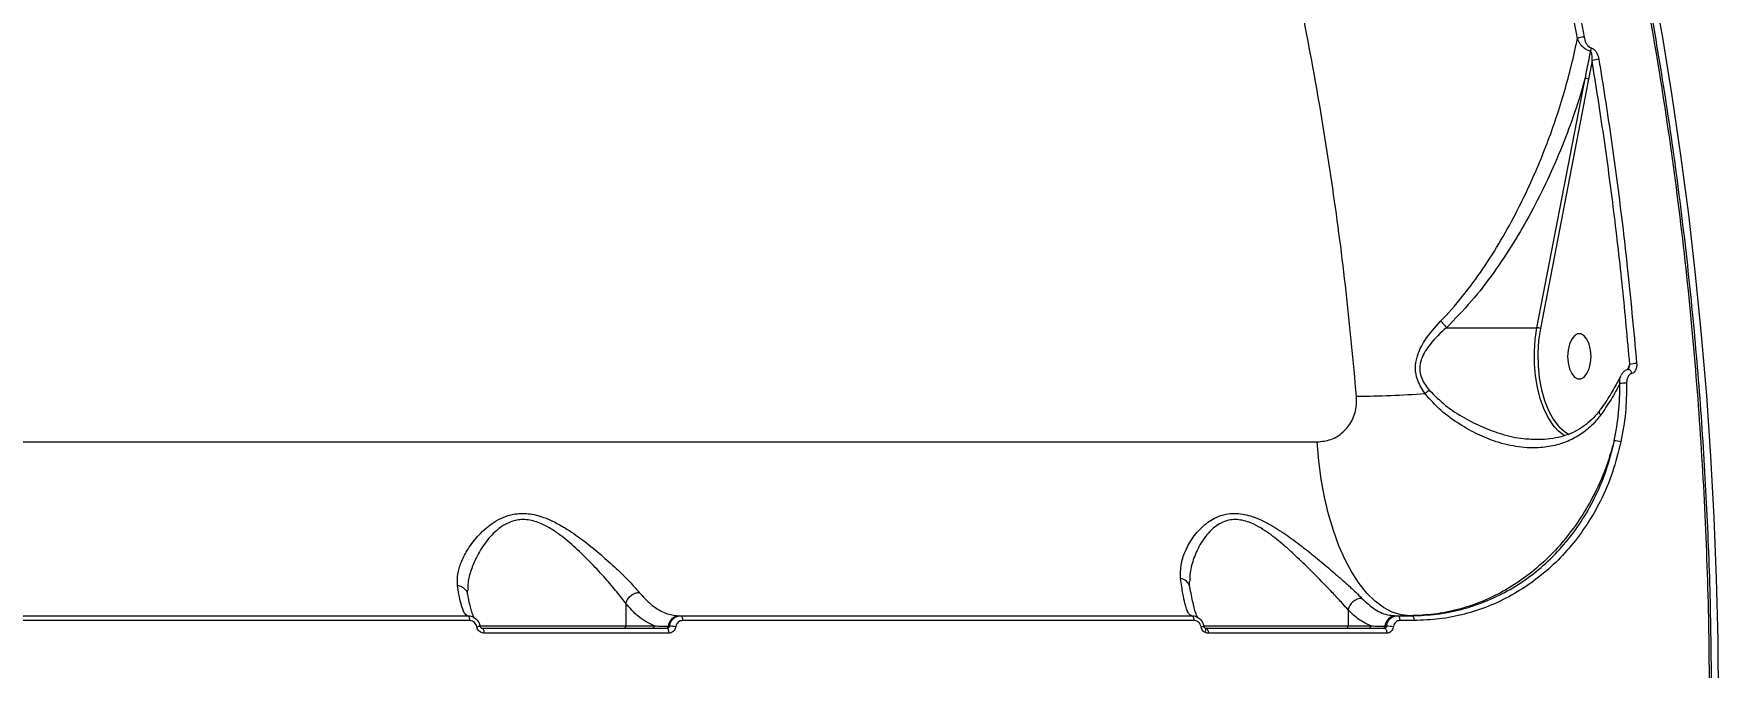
# Model space of a CAD drawing. Header units: millimetres. Extents: x -8327 to 9087, y -6583 to 5996.
# Drawn here: x 3960.7 to 4295.4, y 235.7 to 361.4 of the extents above; entities that cross this region are included whole.
import ezdxf

# ---------------------------------------------------------------- set-up
doc = ezdxf.new("R2010")
doc.units = ezdxf.units.MM
doc.layers.add('DIKOM_ОБЪЕКТ', color=7, linetype='Continuous')
doc.layers.add('DIKOM_РАЗМЕР_ОБЪЕКТА', color=7, linetype='Continuous')
doc.styles.add('style1', font='arial.ttf', dxfattribs={"width": 0.8})
doc.dimstyles.new('1-50', dxfattribs={"dimtxt": 300, "dimasz": 200, "dimexe": 100, "dimexo": 0, "dimgap": 100, "dimtad": 1, "dimtxsty": 'style1', "dimcen": 200, "dimclrd": 7, "dimclre": 7, "dimclrt": 7, "dimadec": 1, "dimazin": 2, "dimtfac": 1, "dimtmove": 0, "dimatfit": 2, "dimfxl": 0, "dimlwd": 25, "dimlwe": 18, "dimarcsym": 0})

# ---------------------------------------------------------------- blocks, each defined once
blk = doc.blocks.new('*D9')
at = {"layer": 'Defpoints', "color": 0, "transparency": 16777216}
for p in [(7087.37, 843.9), (-4957.59, 227.93), (7087.37, -4838.64)]:
    blk.add_point(p, dxfattribs=at)
at = {"layer": 'DIKOM_РАЗМЕР_ОБЪЕКТА', "color": 7, "lineweight": 18, "transparency": 16777216}
for p, q in [((7087.37, 843.9), (7087.37, -4938.64)), ((-4957.59, 227.93), (-4957.59, -4938.64))]:
    blk.add_line(p, q, dxfattribs=at)
at = {"layer": 'DIKOM_РАЗМЕР_ОБЪЕКТА', "color": 7, "lineweight": 25, "transparency": 16777216}
blk.add_line((-4757.59, -4838.64), (6887.37, -4838.64), dxfattribs=at)
at = {"layer": 'DIKOM_РАЗМЕР_ОБЪЕКТА', "color": 7, "transparency": 16777216}
for points in [[(-4757.59, -4805.31), (-4757.59, -4871.97), (-4957.59, -4838.64)], [(6887.37, -4805.31), (6887.37, -4871.97), (7087.37, -4838.64)]]:
    blk.add_solid(points, dxfattribs=at)
at = {"layer": 'DIKOM_РАЗМЕР_ОБЪЕКТА', "color": 7, "transparency": 16777216, "insert": (4098.94, -4585.47), "char_height": 300, "attachment_point": 5, "style": 'style1'}
blk.add_mtext('12040', dxfattribs=at)

msp = doc.modelspace()

# ---------------------------------------------------------------- linework, layer by layer
at = {"layer": 'DIKOM_ОБЪЕКТ', "color": 7, "linetype": 'Continuous', "lineweight": 15}
for p, q in [((4269.973, 356.052), (4269.274, 352.393)), ((4259.038, 303.095), (4268.605, 352.569)), ((4269.274, 352.393), (4259.708, 302.919)), ((4241.085, 303.095), (4259.038, 303.095)), ((4277.01, 294.754), (4277.46, 295.804)), ((3736.73, 280.431), (4215.388, 280.431)), ((4259.363, 280.988), (4259.592, 280.98)), ((4078.214, 248.333), (4078.214, 243.929)), ((3940.37, 245.929), (4046.874, 245.929)), ((4047.184, 244.969), (3940.593, 244.969)), ((4088.862, 245.929), (4089.141, 245.929)), ((4089.141, 245.929), (4190.52, 245.929)), ((4190.95, 244.969), (4089.486, 244.969)), ((4221.541, 247.081), (4221.541, 243.929)), ((4231.08, 245.929), (4231.358, 245.929)), ((4231.358, 245.929), (4234.191, 245.929)), ((4234.656, 244.969), (4231.822, 244.969)), ((4049.217, 243.929), (4078.214, 243.929)), ((4049.758, 243.428), (4086.394, 243.428)), ((4086.738, 242.463), (4050.071, 242.463)), ((4078.214, 243.929), (4083.846, 243.929)), ((4086.626, 243.845), (4086.875, 243.845)), ((4192.803, 243.929), (4221.541, 243.929)), ((4192.922, 243.845), (4192.928, 243.842)), ((4193.362, 243.428), (4228.773, 243.428)), ((4229.234, 242.463), (4193.794, 242.463)), ((4221.541, 243.929), (4226.071, 243.929)), ((4228.845, 243.845), (4229.173, 243.845))]:
    msp.add_line(p, q, dxfattribs=at)
at = {"layer": 'DIKOM_ОБЪЕКТ', "color": 7, "linetype": 'Continuous', "lineweight": 15, "flags": 128}
for points in [[(4281.85, 372.205), (4283.921, 360.698), (4285.819, 349.079), (4287.542, 337.358), (4289.09, 325.546), (4290.46, 313.65), (4291.652, 301.683), (4292.665, 289.654), (4293.497, 277.572), (4294.149, 265.449), (4294.619, 253.294), (4294.907, 241.118), (4295.013, 228.931)], [(4262.488, 283.42), (4262.232, 283.745), (4261.252, 285.256), (4260.396, 287.03), (4259.684, 289.029), (4259.132, 291.209), (4258.75, 293.523), (4258.547, 295.921), (4258.528, 298.351), (4258.693, 300.759), (4259.038, 303.095)], [(4259.708, 302.919), (4259.359, 300.526), (4259.207, 298.057), (4259.253, 295.572), (4259.496, 293.131), (4259.932, 290.792), (4260.549, 288.613), (4261.333, 286.646), (4262.264, 284.938), (4263.32, 283.531), (4263.408, 283.434)], [(4265.122, 297.388), (4265.216, 296.12), (4265.49, 294.955), (4265.922, 293.987), (4266.477, 293.294), (4267.11, 292.934), (4267.77, 292.934), (4268.403, 293.294), (4268.958, 293.987), (4269.39, 294.955), (4269.664, 296.12), (4269.758, 297.388), (4269.664, 298.656), (4269.39, 299.821), (4268.958, 300.789), (4268.403, 301.481), (4267.77, 301.842), (4267.11, 301.842), (4266.477, 301.481), (4265.922, 300.789), (4265.49, 299.821), (4265.216, 298.656), (4265.122, 297.388)], [(4277.139, 294.816), (4277.194, 294.823), (4277.196, 294.823)], [(4264.474, 281.64), (4263.316, 282.53), (4262.488, 283.42)], [(4263.408, 283.434), (4264.475, 282.459), (4265.415, 281.878)], [(4233.85, 245.929), (4232.072, 246.111), (4230.311, 246.656), (4228.582, 247.56), (4226.9, 248.813), (4225.282, 250.405), (4223.742, 252.321), (4222.295, 254.543), (4220.953, 257.052), (4219.728, 259.823), (4218.632, 262.833), (4217.675, 266.054), (4216.865, 269.455), (4216.211, 273.007), (4215.717, 276.677), (4215.388, 280.431)], [(4046.874, 245.929), (4046.933, 245.91), (4046.99, 245.856), (4047.042, 245.768), (4047.089, 245.65), (4047.128, 245.505), (4047.157, 245.339), (4047.176, 245.158), (4047.184, 244.969)], [(4089.141, 245.929), (4089.207, 245.91), (4089.27, 245.856), (4089.329, 245.768), (4089.38, 245.65), (4089.424, 245.505), (4089.456, 245.339), (4089.477, 245.158), (4089.486, 244.969)], [(4190.52, 245.929), (4190.602, 245.91), (4190.681, 245.856), (4190.754, 245.768), (4190.818, 245.65), (4190.872, 245.505), (4190.912, 245.339), (4190.939, 245.158), (4190.95, 244.969)], [(4231.358, 245.929), (4231.447, 245.91), (4231.531, 245.856), (4231.61, 245.768), (4231.68, 245.65), (4231.737, 245.505), (4231.781, 245.339), (4231.81, 245.158), (4231.822, 244.969)], [(4234.191, 245.929), (4234.279, 245.91), (4234.365, 245.856), (4234.444, 245.768), (4234.513, 245.65), (4234.571, 245.505), (4234.615, 245.339), (4234.644, 245.158), (4234.656, 244.969)], [(4049.296, 243.845), (4049.3, 243.843), (4049.276, 243.836), (4049.224, 243.825), (4049.146, 243.81), (4049.044, 243.79), (4048.921, 243.768), (4048.782, 243.743), (4048.628, 243.716)], [(4049.758, 243.428), (4049.818, 243.41), (4049.875, 243.356), (4049.929, 243.267), (4049.976, 243.148), (4050.015, 243.002), (4050.044, 242.835), (4050.063, 242.653), (4050.071, 242.463)], [(4086.394, 243.428), (4086.46, 243.41), (4086.523, 243.356), (4086.582, 243.267), (4086.633, 243.148), (4086.676, 243.002), (4086.708, 242.835), (4086.729, 242.653), (4086.738, 242.463)], [(4193.152, 243.488), (4193.205, 243.452), (4193.242, 243.391), (4193.262, 243.307), (4193.265, 243.202), (4193.251, 243.079), (4193.22, 242.942), (4193.173, 242.796), (4193.111, 242.643)], [(4193.362, 243.428), (4193.444, 243.41), (4193.524, 243.356), (4193.597, 243.267), (4193.662, 243.148), (4193.716, 243.002), (4193.757, 242.835), (4193.783, 242.653), (4193.794, 242.463)], [(4228.773, 243.428), (4228.861, 243.41), (4228.946, 243.356), (4229.024, 243.267), (4229.093, 243.148), (4229.151, 243.002), (4229.195, 242.835), (4229.222, 242.653), (4229.234, 242.463)]]:
    msp.add_lwpolyline(points, dxfattribs=at)
at = {"layer": 'DIKOM_ОБЪЕКТ', "color": 7, "linetype": 'Continuous', "lineweight": 15}
for centre, radius, start, end in [((4268.36, 357.828), 2.952, 89.80379, 116.17252), ((4267.622, 358.669), 2.186, 341.40287, 358.87257), ((4271.286, 353.387), 2.971, 89.52835, 116.22582), ((4268.618, 351.259), 1.31, 59.97253, 90.60513), ((4259.052, 301.784), 1.311, 59.98629, 90.60617), ((4276.894, 293.9), 0.971, 5.81248, 71.87402), ((4278.78, 290.515), 5.451, 89.62603, 104.00824), ((4276.402, 287.474), 4.609, 84.78903, 101.47146), ((4220.625, 535.291), 245.822, 270.6072, 273.77843), ((4266.526, 251.718), 48.456, 126.53217, 127.80437), ((4274.641, 277.661), 2.965, 69.22009, 95.06), ((4188.066, 251.156), 2.148, 14.82805, 83.31885), ((4224.333, 246.519), 2.848, 91.08661, 168.6106), ((4088.957, 243.585), 2.345, 92.33388, 173.63253), ((4231.176, 243.585), 2.345, 92.33388, 173.63253), ((4077.737, 243.906), 0.478, 272.93507, 2.68503), ((4083.368, 243.906), 0.479, 272.93726, 2.65285), ((4086.16, 243.897), 0.469, 272.31531, 353.63082), ((4086.759, 236.73), 7.116, 79.02958, 89.07124), ((4192.034, 246.491), 2.796, 276.93472, 288.63876), ((4221.064, 243.906), 0.478, 272.93856, 2.68154), ((4225.593, 243.906), 0.479, 272.93726, 2.65285), ((4228.378, 243.898), 0.469, 272.34722, 353.5989), ((4229.27, 237.682), 6.164, 78.21759, 90.90982)]:
    msp.add_arc(centre, radius, start, end, dxfattribs=at)
for points, knots in [([(4293.298, 228.931), (4293.269, 233.509), (4293.192, 245.843), (4292.516, 265.911), (4291.109, 289.035), (4289.017, 312.193), (4286.23, 335.307), (4282.736, 358.291), (4278.616, 380.64), (4273.897, 402.293), (4268.62, 423.204), (4262.699, 443.714), (4256.128, 463.733), (4248.914, 483.176), (4241.215, 501.618), (4233.071, 519.017), (4224.526, 535.358), (4215.443, 550.907), (4205.829, 565.574), (4195.707, 579.285), (4185.421, 591.592), (4175.029, 602.531), (4164.586, 612.159), (4153.8, 620.785), (4142.683, 628.268), (4132.949, 633.879), (4126.905, 636.475), (4124.725, 637.411)], [0, 0, 0, 0, 0.0243023, 0.065474, 0.1066774, 0.1478492, 0.1902168, 0.232619, 0.2749866, 0.3161585, 0.3573619, 0.3985337, 0.4409012, 0.4833034, 0.5256711, 0.5668427, 0.6080462, 0.6492181, 0.6915858, 0.733988, 0.7763556, 0.8160449, 0.8557626, 0.8954519, 0.9362086, 0.976996, 1, 1, 1, 1]), ([(4223.23, 289.483), (4222.583, 296.423), (4221.288, 310.308), (4218.593, 330.829), (4215.326, 351.244), (4211.417, 371.459), (4206.879, 391.401), (4201.808, 410.63), (4196.235, 429.097), (4190.2, 446.771), (4183.604, 463.939), (4176.447, 480.519), (4168.739, 496.437), (4160.648, 511.348), (4152.211, 525.223), (4143.469, 538.059), (4134.284, 550.06), (4124.667, 561.148), (4114.641, 571.262), (4104.422, 580.186), (4094.047, 587.915), (4083.557, 594.471), (4072.787, 599.959), (4061.763, 604.303), (4050.517, 607.504), (4039.285, 609.334), (4031.421, 610.082), (4027.347, 609.89), (4026.967, 609.873)], [0, 0, 0, 0, 0.0392428, 0.0785159, 0.1177587, 0.1581423, 0.1985587, 0.2389423, 0.2781874, 0.3174625, 0.3567076, 0.3970917, 0.4375083, 0.4778924, 0.5171659, 0.5564698, 0.5957433, 0.6361546, 0.6765986, 0.71701, 0.7563481, 0.7957168, 0.8350548, 0.8755303, 0.9160389, 0.9565145, 0.9959508, 1, 1, 1, 1]), ([(4211.812, 556.156), (4213.072, 554.267), (4217.54, 547.567), (4224.767, 535), (4233.453, 518.548), (4241.607, 501.136), (4249.238, 482.858), (4256.337, 463.739), (4262.886, 443.853), (4268.856, 423.291), (4274.22, 402.149), (4278.654, 381.855), (4282.275, 362.561), (4285.215, 344.38), (4287.727, 325.959), (4289.83, 307.124), (4291.5, 287.899), (4292.709, 268.314), (4293.478, 248.641), (4293.586, 235.497), (4293.641, 228.928)], [0, 0, 0, 0, 0.02464184, 0.08736859, 0.14999503, 0.21242467, 0.27485472, 0.33748105, 0.40020787, 0.46293464, 0.52556134, 0.58799096, 0.63857701, 0.68921547, 0.73985396, 0.79044003, 0.84280093, 0.89521999, 0.947639, 1, 1, 1, 1]), ([(4267.058, 360.477), (4266.06, 366.061), (4264.065, 377.228), (4260.598, 393.681), (4256.815, 409.918), (4253.985, 420.481), (4252.57, 425.762)], [0, 0, 0, 0, 0.2490975, 0.4981936, 0.7490977, 1, 1, 1, 1]), ([(4253.849, 426.213), (4255.257, 420.958), (4258.073, 410.448), (4261.86, 394.218), (4265.347, 377.69), (4267.363, 366.417), (4268.37, 360.78)], [0, 0, 0, 0, 0.249097, 0.4981943, 0.7490972, 1, 1, 1, 1]), ([(4239.908, 304.397), (4240.077, 304.571), (4241.793, 306.339), (4244.874, 309.93), (4248.827, 315.408), (4252.375, 321.166), (4256.243, 328.365), (4260.192, 337.084), (4263.848, 347.354), (4265.964, 355.2), (4266.872, 359.579), (4267.058, 360.477)], [0, 0, 0, 0, 0.01152, 0.1169982, 0.2229821, 0.3292416, 0.4351023, 0.6083268, 0.7820046, 0.9552835, 1, 1, 1, 1]), ([(4269.694, 357.972), (4269.647, 357.981), (4269.429, 358.021), (4268.985, 358.183), (4268.375, 358.569), (4267.707, 359.226), (4267.276, 359.907), (4267.102, 360.362), (4267.058, 360.477)], [0, 0, 0, 0, 0.0398835, 0.186527, 0.3714935, 0.5855316, 0.8948639, 1, 1, 1, 1]), ([(4268.37, 360.78), (4268.468, 360.387), (4268.613, 359.802), (4269.036, 359.142), (4269.381, 358.806), (4269.648, 358.665), (4269.78, 358.633), (4269.808, 358.626)], [0, 0, 0, 0, 0.4456158, 0.6623547, 0.8364888, 0.965762, 1, 1, 1, 1]), ([(4269.808, 358.626), (4269.838, 358.619), (4269.975, 358.585), (4270.254, 358.436), (4270.617, 358.08), (4271.061, 357.384), (4271.211, 356.768), (4271.311, 356.358)], [0, 0, 0, 0, 0.03494236, 0.16200554, 0.33628121, 0.55916704, 1, 1, 1, 1]), ([(4268.605, 352.569), (4268.669, 352.881), (4268.992, 354.441), (4269.353, 356.244), (4269.647, 357.733), (4269.694, 357.972)], [0, 0, 0, 0, 0.173492, 0.8674999, 1, 1, 1, 1]), ([(4269.973, 356.052), (4269.981, 356.393), (4269.992, 356.891), (4269.915, 357.481), (4269.841, 357.766), (4269.769, 357.901), (4269.727, 357.951), (4269.704, 357.966), (4269.694, 357.972)], [0, 0, 0, 0, 0.5066015, 0.7403293, 0.8952838, 0.9534901, 0.9811394, 1, 1, 1, 1]), ([(4277.46, 295.804), (4277.002, 300.882), (4276.087, 311.039), (4274.339, 326.161), (4272.342, 341.195), (4270.763, 351.1), (4269.973, 356.052)], [0, 0, 0, 0, 0.2493144, 0.4986278, 0.7493136, 1, 1, 1, 1]), ([(4271.311, 356.358), (4271.415, 355.723), (4271.938, 352.547), (4273.242, 344.253), (4275.058, 331.381), (4277.119, 314.449), (4278.208, 302.579), (4278.815, 295.966)], [0, 0, 0, 0, 0.0321648, 0.160834, 0.418396, 0.6759574, 1, 1, 1, 1]), ([(4268.605, 352.569), (4267.933, 350.316), (4266.589, 345.811), (4264.071, 339.096), (4261.185, 332.438), (4257.941, 325.995), (4254.387, 319.835), (4250.462, 313.948), (4246.113, 308.245), (4242.761, 304.811), (4241.085, 303.095)], [0, 0, 0, 0, 0.1257428, 0.2514877, 0.3794604, 0.5074205, 0.6285577, 0.7496643, 0.8748923, 1, 1, 1, 1]), ([(4236.824, 290.004), (4236.248, 290.897), (4235.25, 292.444), (4234.799, 295.036), (4235.117, 297.153), (4235.85, 298.99), (4237.27, 301.474), (4238.799, 303.167), (4239.908, 304.397)], [0, 0, 0, 0, 0.1914551, 0.3312411, 0.4704861, 0.5823807, 0.6969328, 1, 1, 1, 1]), ([(4241.077, 303.098), (4241.076, 303.097), (4239.887, 302.077), (4238.367, 300.598), (4236.828, 298.441), (4236.041, 296.861), (4235.657, 295.003), (4236.109, 292.708), (4237.1, 291.413), (4237.682, 290.654)], [0, 0, 0, 0, 0.00031766, 0.31687023, 0.43085471, 0.54445195, 0.67833467, 0.81139109, 1, 1, 1, 1]), ([(4239.908, 304.397), (4239.938, 304.366), (4240.153, 304.15), (4240.585, 303.691), (4240.905, 303.305), (4241.077, 303.098)], [0, 0, 0, 0, 0.07005669, 0.50055536, 1, 1, 1, 1]), ([(4241.085, 303.095), (4241.084, 303.095), (4241.082, 303.096), (4241.079, 303.097), (4241.078, 303.098), (4241.077, 303.098)], [0, 0, 0, 0, 0.4459973, 0.8302306, 1, 1, 1, 1]), ([(4277.142, 294.806), (4276.944, 294.743), (4276.527, 294.612), (4276.022, 294.164), (4275.8, 293.772), (4275.689, 293.577)], [0, 0, 0, 0, 0.314953, 0.6596139, 1, 1, 1, 1]), ([(4277.223, 294.991), (4277.207, 294.953), (4277.175, 294.874), (4277.119, 294.813), (4277.115, 294.81), (4277.113, 294.809)], [0, 0, 0, 0, 0.3527224, 0.7244945, 1, 1, 1, 1]), ([(4277.22, 294.992), (4277.245, 295.047), (4277.349, 295.274), (4277.414, 295.551), (4277.454, 295.768), (4277.46, 295.804)], [0, 0, 0, 0, 0.2102804, 0.868183, 1, 1, 1, 1]), ([(4278.815, 295.966), (4278.819, 295.912), (4278.841, 295.586), (4278.78, 295.044), (4278.536, 294.491), (4278.225, 294.136), (4277.982, 294.045), (4277.86, 293.999)], [0, 0, 0, 0, 0.0639448, 0.3885987, 0.6455703, 0.8222873, 1, 1, 1, 1]), ([(4275.636, 293.553), (4275.479, 293.216), (4274.88, 291.938), (4273.551, 289.725), (4272.321, 287.776), (4271.561, 286.79), (4271.504, 286.716)], [0, 0, 0, 0, 0.1461949, 0.5558083, 0.9665487, 1, 1, 1, 1]), ([(4275.485, 291.991), (4274.927, 290.944), (4273.805, 288.842), (4272.386, 286.79), (4271.674, 285.76)], [0, 0, 0, 0, 0.4978591, 1, 1, 1, 1]), ([(4274.379, 280.614), (4274.72, 282.467), (4275.407, 286.201), (4275.459, 290.052), (4275.485, 291.991)], [0, 0, 0, 0, 0.4964806, 1, 1, 1, 1]), ([(4275.485, 291.991), (4275.448, 292.383), (4275.395, 292.952), (4275.631, 293.386), (4275.704, 293.521)], [0, 0, 0, 0, 0.68949816, 1, 1, 1, 1]), ([(4276.82, 292.064), (4276.795, 290.109), (4276.744, 286.172), (4276.044, 282.355), (4275.692, 280.433)], [0, 0, 0, 0, 0.4964936, 1, 1, 1, 1]), ([(4277.86, 293.999), (4277.733, 293.95), (4277.48, 293.854), (4277.151, 293.478), (4276.873, 292.886), (4276.839, 292.357), (4276.82, 292.064)], [0, 0, 0, 0, 0.1848822, 0.3686132, 0.6500725, 1, 1, 1, 1]), ([(4215.388, 280.431), (4216.331, 280.527), (4218.204, 280.719), (4220.628, 282.229), (4222.394, 284.471), (4223.272, 287.035), (4223.243, 288.762), (4223.23, 289.483)], [0, 0, 0, 0, 0.2180143, 0.4332304, 0.6437903, 0.8514375, 1, 1, 1, 1]), ([(4271.674, 285.76), (4271.454, 285.47), (4270.561, 284.289), (4268.712, 282.526), (4265.994, 280.813), (4263.001, 279.72), (4259.473, 279.134), (4255.415, 279.294), (4251.174, 280.287), (4247.231, 281.87), (4243.539, 283.945), (4239.89, 286.532), (4237.845, 288.847), (4236.824, 290.004)], [0, 0, 0, 0, 0.0275966, 0.112179, 0.1968237, 0.2807364, 0.3647035, 0.4782473, 0.591907, 0.6886537, 0.7854226, 0.8928598, 1, 1, 1, 1]), ([(4237.682, 290.654), (4238.724, 289.621), (4240.844, 287.522), (4244.505, 285.194), (4248.245, 283.301), (4252.172, 281.892), (4255.931, 280.989), (4258.369, 280.988), (4259.363, 280.988)], [0, 0, 0, 0, 0.1757009, 0.3573981, 0.5191385, 0.6838561, 0.8710508, 1, 1, 1, 1]), ([(4271.494, 286.734), (4271.407, 286.604), (4270.943, 285.906), (4269.906, 284.833), (4268.385, 283.539), (4266.661, 282.493), (4264.764, 281.689), (4262.699, 281.161), (4260.957, 280.904), (4259.891, 280.922), (4259.586, 280.927)], [0, 0, 0, 0, 0.0321634, 0.1722165, 0.3168693, 0.4658231, 0.6178155, 0.7740271, 0.9354125, 1, 1, 1, 1]), ([(4271.674, 285.76), (4271.657, 285.788), (4271.605, 285.875), (4271.479, 286.128), (4271.384, 286.464), (4271.49, 286.632), (4271.537, 286.707)], [0, 0, 0, 0, 0.0695724, 0.2150338, 0.6526273, 1, 1, 1, 1]), ([(4274.379, 280.614), (4273.771, 278.574), (4272.554, 274.494), (4270.012, 269.086), (4267.118, 264.332), (4263.96, 260.229), (4260.426, 256.553), (4256.543, 253.368), (4252.369, 250.7), (4247.959, 248.58), (4243.362, 247.07), (4238.642, 246.111), (4235.446, 245.989), (4233.85, 245.929)], [0, 0, 0, 0, 0.1033754, 0.2067504, 0.2946076, 0.3827348, 0.4705926, 0.5587474, 0.6471793, 0.7353375, 0.8234667, 0.911868, 1, 1, 1, 1]), ([(4234.191, 245.929), (4235.839, 245.99), (4239.14, 246.113), (4243.996, 247.085), (4248.707, 248.616), (4253.201, 250.766), (4257.425, 253.472), (4261.32, 256.702), (4264.817, 260.427), (4267.889, 264.579), (4270.606, 269.33), (4272.888, 274.664), (4273.882, 278.631), (4274.379, 280.614)], [0, 0, 0, 0, 0.088694, 0.1776664, 0.2663585, 0.3550649, 0.4440576, 0.5327608, 0.6211378, 0.7097996, 0.7981773, 0.8990871, 1, 1, 1, 1]), ([(4275.692, 280.433), (4275.183, 278.405), (4274.164, 274.349), (4271.829, 268.897), (4269.053, 264.039), (4265.915, 259.793), (4262.343, 255.984), (4258.367, 252.683), (4254.055, 249.916), (4249.468, 247.717), (4244.661, 246.152), (4239.706, 245.158), (4236.338, 245.032), (4234.656, 244.969)], [0, 0, 0, 0, 0.1009687, 0.2019362, 0.2903376, 0.3790222, 0.4674259, 0.5561132, 0.6450904, 0.7337813, 0.8224273, 0.9113543, 1, 1, 1, 1]), ([(4044.801, 251.867), (4044.778, 252.72), (4044.736, 254.272), (4045.582, 256.779), (4046.923, 259.333), (4048.967, 262.054), (4051.43, 264.201), (4053.835, 265.499), (4056.092, 266.216), (4058.869, 266.329), (4061.745, 265.596), (4064.285, 264.451), (4067.038, 262.838), (4070.095, 260.657), (4073.37, 257.953), (4076.369, 255.26), (4079.003, 252.695), (4080.266, 251.251), (4080.881, 250.548)], [0, 0, 0, 0, 0.0785506, 0.1430613, 0.2076034, 0.2872163, 0.3665497, 0.4057521, 0.4448518, 0.4974453, 0.5496932, 0.5922719, 0.634937, 0.707298, 0.7797301, 0.8544863, 0.9291418, 1, 1, 1, 1]), ([(4078.215, 248.34), (4078.215, 248.34), (4077.688, 249.043), (4076.502, 250.64), (4074.183, 253.32), (4071.551, 256.17), (4068.662, 259.032), (4066.009, 261.35), (4063.577, 263.082), (4061.379, 264.304), (4058.846, 265.104), (4056.42, 264.981), (4054.498, 264.235), (4053.477, 263.564), (4051.996, 262.404), (4050.282, 260.522), (4048.553, 257.673), (4047.452, 254.961), (4046.84, 252.755), (4046.878, 251.509), (4046.893, 251.018)], [0, 0, 0, 0, 0.000034, 0.0750667, 0.1536152, 0.2343954, 0.3097432, 0.3867474, 0.4294481, 0.4730884, 0.5239219, 0.5743901, 0.6112973, 0.6498582, 0.6518295, 0.7329424, 0.81742, 0.8855868, 0.9549193, 1, 1, 1, 1]), ([(4188.315, 253.29), (4188.289, 254.164), (4188.237, 255.915), (4189.153, 258.731), (4190.699, 261.537), (4192.879, 263.963), (4195.211, 265.481), (4197.297, 266.124), (4199.442, 266.344), (4201.842, 265.925), (4204.268, 264.969), (4206.773, 263.656), (4209.628, 261.795), (4212.814, 259.394), (4215.897, 256.908), (4218.703, 254.524), (4221.125, 252.394), (4222.996, 250.675), (4223.892, 249.761), (4224.279, 249.366)], [0, 0, 0, 0, 0.0759084, 0.1519083, 0.2286363, 0.3051878, 0.3688637, 0.4016191, 0.4343329, 0.4904604, 0.5282373, 0.5660847, 0.6308772, 0.6957712, 0.7645218, 0.8332303, 0.8936815, 0.9540627, 1, 1, 1, 1]), ([(4221.541, 247.081), (4221.183, 247.502), (4220.355, 248.474), (4218.662, 250.294), (4216.498, 252.547), (4213.992, 255.076), (4211.287, 257.699), (4208.471, 260.244), (4205.985, 262.223), (4203.766, 263.639), (4201.662, 264.659), (4199.157, 265.204), (4197.316, 264.792), (4195.592, 263.978), (4193.844, 262.56), (4192.019, 259.979), (4190.761, 257.043), (4190.106, 254.572), (4190.154, 253.21), (4190.169, 252.769)], [0, 0, 0, 0, 0.0486178, 0.1123762, 0.1778123, 0.2506865, 0.3250556, 0.392499, 0.461313, 0.4989717, 0.5375318, 0.5920059, 0.6458155, 0.655538, 0.7197712, 0.7990806, 0.8810349, 0.9614447, 1, 1, 1, 1]), ([(4046.802, 245.929), (4046.586, 246.038), (4046.149, 246.261), (4045.573, 247.919), (4045.124, 249.898), (4044.895, 251.297), (4044.801, 251.867)], [0, 0, 0, 0, 0.3072563, 0.6233195, 0.8463586, 1, 1, 1, 1]), ([(4046.815, 250.184), (4046.806, 250.274), (4046.777, 250.603), (4046.438, 251.103), (4045.847, 251.593), (4045.29, 251.791), (4044.934, 251.852), (4044.847, 251.862), (4044.801, 251.867)], [0, 0, 0, 0, 0.1018698, 0.3726142, 0.6433115, 0.9140632, 0.9544488, 1, 1, 1, 1]), ([(4190.446, 245.929), (4190.231, 246.045), (4189.795, 246.281), (4189.232, 248.018), (4188.733, 250.344), (4188.462, 252.256), (4188.315, 253.29)], [0, 0, 0, 0, 0.2848601, 0.57775, 0.7715652, 1, 1, 1, 1]), ([(4190.148, 251.694), (4190.119, 251.805), (4190.035, 252.126), (4190.061, 252.515), (4190.077, 252.768)], [0, 0, 0, 0, 0.3469788, 1, 1, 1, 1]), ([(4191.748, 245.509), (4191.745, 245.511), (4191.739, 245.519), (4191.586, 245.796), (4191.365, 246.345), (4191.084, 247.22), (4190.775, 248.43), (4190.459, 249.909), (4190.256, 251.119), (4190.157, 251.708)], [0, 0, 0, 0, 0.0778675, 0.2003427, 0.3403641, 0.4957946, 0.6623702, 0.8357045, 1, 1, 1, 1]), ([(4046.855, 250.199), (4046.804, 250.423), (4046.749, 250.663), (4046.781, 250.981), (4046.783, 251.002)], [0, 0, 0, 0, 0.9327405, 1, 1, 1, 1]), ([(4048.146, 245.416), (4048.135, 245.432), (4048.11, 245.468), (4047.938, 245.818), (4047.71, 246.439), (4047.433, 247.398), (4047.139, 248.629), (4046.946, 249.679), (4046.852, 250.19)], [0, 0, 0, 0, 0.11994548, 0.26628034, 0.43322499, 0.61738882, 0.81360076, 1, 1, 1, 1]), ([(4078.214, 248.333), (4078.214, 248.335), (4078.215, 248.337), (4078.215, 248.339), (4078.215, 248.34)], [0, 0, 0, 0, 0.70201311, 1, 1, 1, 1]), ([(4083.846, 243.929), (4083.305, 244.164), (4082.216, 244.636), (4080.308, 245.985), (4079.01, 247.441), (4078.214, 248.333)], [0, 0, 0, 0, 0.2774636, 0.5572948, 1, 1, 1, 1]), ([(4078.215, 248.34), (4078.296, 248.589), (4078.457, 249.087), (4078.996, 249.748), (4079.683, 250.252), (4080.302, 250.477), (4080.701, 250.538), (4080.838, 250.546), (4080.881, 250.548)], [0, 0, 0, 0, 0.2204785, 0.4409869, 0.6614337, 0.8819797, 0.9635813, 1, 1, 1, 1]), ([(4080.881, 250.548), (4081.639, 249.706), (4083.128, 248.054), (4085.525, 246.573), (4087.442, 245.981), (4088.563, 245.94), (4088.862, 245.929)], [0, 0, 0, 0, 0.3028998, 0.5944621, 0.8920299, 1, 1, 1, 1]), ([(4224.279, 249.366), (4225.148, 248.566), (4226.91, 246.944), (4229.232, 246.041), (4230.634, 245.956), (4231.08, 245.929)], [0, 0, 0, 0, 0.3984836, 0.8085098, 1, 1, 1, 1]), ([(4046.874, 245.929), (4046.936, 245.927), (4047.271, 245.919), (4047.87, 245.763), (4048.558, 245.306), (4049.082, 244.648), (4049.225, 244.113), (4049.296, 243.845)], [0, 0, 0, 0, 0.0547561, 0.2944193, 0.5301457, 0.7647004, 1, 1, 1, 1]), ([(4048.628, 243.716), (4048.585, 243.877), (4048.499, 244.199), (4048.187, 244.595), (4047.776, 244.87), (4047.42, 244.963), (4047.221, 244.968), (4047.184, 244.969)], [0, 0, 0, 0, 0.2340915, 0.4679496, 0.7039473, 0.944875, 1, 1, 1, 1]), ([(4086.875, 243.845), (4086.882, 243.89), (4086.934, 244.208), (4087.149, 244.78), (4087.668, 245.414), (4088.359, 245.846), (4088.88, 245.901), (4089.141, 245.929)], [0, 0, 0, 0, 0.038776, 0.27836667, 0.51864138, 0.75945562, 1, 1, 1, 1]), ([(4089.486, 244.969), (4089.328, 244.952), (4089.011, 244.919), (4088.591, 244.66), (4088.277, 244.278), (4088.148, 243.934), (4088.118, 243.743), (4088.113, 243.716)], [0, 0, 0, 0, 0.2407325, 0.4814416, 0.7216062, 0.9612009, 1, 1, 1, 1]), ([(4190.52, 245.929), (4190.604, 245.926), (4190.957, 245.914), (4191.56, 245.737), (4192.219, 245.275), (4192.716, 244.629), (4192.853, 244.107), (4192.922, 243.845)], [0, 0, 0, 0, 0.0748911, 0.3151889, 0.5451305, 0.7715041, 1, 1, 1, 1]), ([(4192.372, 243.716), (4192.331, 243.874), (4192.249, 244.189), (4191.953, 244.578), (4191.563, 244.855), (4191.207, 244.96), (4190.999, 244.967), (4190.95, 244.969)], [0, 0, 0, 0, 0.2249311, 0.4495673, 0.6803245, 0.9237578, 1, 1, 1, 1]), ([(4226.071, 243.929), (4225.301, 244.273), (4223.747, 244.968), (4222.281, 246.373), (4221.541, 247.081)], [0, 0, 0, 0, 0.4956293, 1, 1, 1, 1]), ([(4229.173, 243.845), (4229.179, 243.888), (4229.23, 244.206), (4229.435, 244.778), (4229.938, 245.413), (4230.604, 245.845), (4231.107, 245.901), (4231.358, 245.929)], [0, 0, 0, 0, 0.03710832, 0.27796132, 0.51878864, 0.75935703, 1, 1, 1, 1]), ([(4231.822, 244.969), (4231.672, 244.952), (4231.373, 244.919), (4230.978, 244.659), (4230.682, 244.277), (4230.561, 243.933), (4230.533, 243.742), (4230.529, 243.716)], [0, 0, 0, 0, 0.2405817, 0.4810785, 0.721928, 0.9628881, 1, 1, 1, 1]), ([(4050.071, 242.463), (4050.034, 242.464), (4049.834, 242.469), (4049.478, 242.563), (4049.069, 242.837), (4048.757, 243.233), (4048.671, 243.555), (4048.628, 243.716)], [0, 0, 0, 0, 0.0557496, 0.2967615, 0.5326782, 0.7662224, 1, 1, 1, 1]), ([(4049.296, 243.845), (4049.311, 243.791), (4049.34, 243.682), (4049.442, 243.55), (4049.573, 243.46), (4049.684, 243.43), (4049.746, 243.429), (4049.758, 243.428)], [0, 0, 0, 0, 0.2179466, 0.4435207, 0.6835002, 0.9397452, 1, 1, 1, 1]), ([(4083.846, 243.929), (4083.988, 243.92), (4084.693, 243.88), (4085.634, 243.85), (4086.412, 243.846), (4086.626, 243.845)], [0, 0, 0, 0, 0.1533255, 0.7665715, 1, 1, 1, 1]), ([(4086.394, 243.428), (4086.451, 243.434), (4086.564, 243.445), (4086.712, 243.531), (4086.822, 243.658), (4086.864, 243.773), (4086.873, 243.836), (4086.875, 243.845)], [0, 0, 0, 0, 0.244057, 0.4858093, 0.7246489, 0.9616931, 1, 1, 1, 1]), ([(4088.113, 243.716), (4088.109, 243.69), (4088.078, 243.498), (4087.95, 243.155), (4087.635, 242.773), (4087.215, 242.513), (4086.897, 242.48), (4086.738, 242.463)], [0, 0, 0, 0, 0.0385726, 0.2780878, 0.5183483, 0.7593129, 1, 1, 1, 1]), ([(4193.111, 242.643), (4193.004, 242.716), (4192.771, 242.873), (4192.496, 243.245), (4192.413, 243.559), (4192.372, 243.716)], [0, 0, 0, 0, 0.2986671, 0.6490293, 1, 1, 1, 1]), ([(4193.171, 243.483), (4193.16, 243.488), (4193.109, 243.513), (4193.03, 243.591), (4192.956, 243.723), (4192.928, 243.827), (4192.923, 243.883), (4192.922, 243.896)], [0, 0, 0, 0, 0.1039643, 0.4757042, 0.7277497, 0.9388695, 1, 1, 1, 1]), ([(4193.794, 242.463), (4193.726, 242.466), (4193.49, 242.474), (4193.269, 242.573), (4193.111, 242.643)], [0, 0, 0, 0, 0.287925, 1, 1, 1, 1]), ([(4193.152, 243.488), (4193.201, 243.465), (4193.271, 243.432), (4193.341, 243.429), (4193.362, 243.428)], [0, 0, 0, 0, 0.7055585, 1, 1, 1, 1]), ([(4226.071, 243.929), (4226.212, 243.92), (4226.917, 243.88), (4227.856, 243.85), (4228.632, 243.846), (4228.845, 243.845)], [0, 0, 0, 0, 0.1536569, 0.7683054, 1, 1, 1, 1]), ([(4228.773, 243.428), (4228.82, 243.434), (4228.916, 243.445), (4229.039, 243.532), (4229.129, 243.658), (4229.165, 243.773), (4229.172, 243.837), (4229.173, 243.845)], [0, 0, 0, 0, 0.2403581, 0.4811157, 0.7222348, 0.9628855, 1, 1, 1, 1]), ([(4230.529, 243.716), (4230.525, 243.69), (4230.497, 243.499), (4230.376, 243.155), (4230.079, 242.773), (4229.684, 242.513), (4229.384, 242.48), (4229.234, 242.463)], [0, 0, 0, 0, 0.0373052, 0.2782597, 0.5190289, 0.759631, 1, 1, 1, 1])]:
    msp.add_open_spline(points, degree=3, knots=knots, dxfattribs=at)

# ---------------------------------------------------------------- dimensions: what is measured, and where the dimension line sits
at = {"layer": 'DIKOM_РАЗМЕР_ОБЪЕКТА'}
dim = msp.add_linear_dim(base=(7087.366, -4838.641), p1=(-4957.594, 227.929), p2=(7087.366, 843.902), text='12040', dimstyle='1-50', dxfattribs=at)
dim.commit()
dim.dimension.update_dxf_attribs({"geometry": '*D9', "text_midpoint": (4098.945, -4838.641), "dimtype": 160})

doc.saveas('drawing.dxf')
